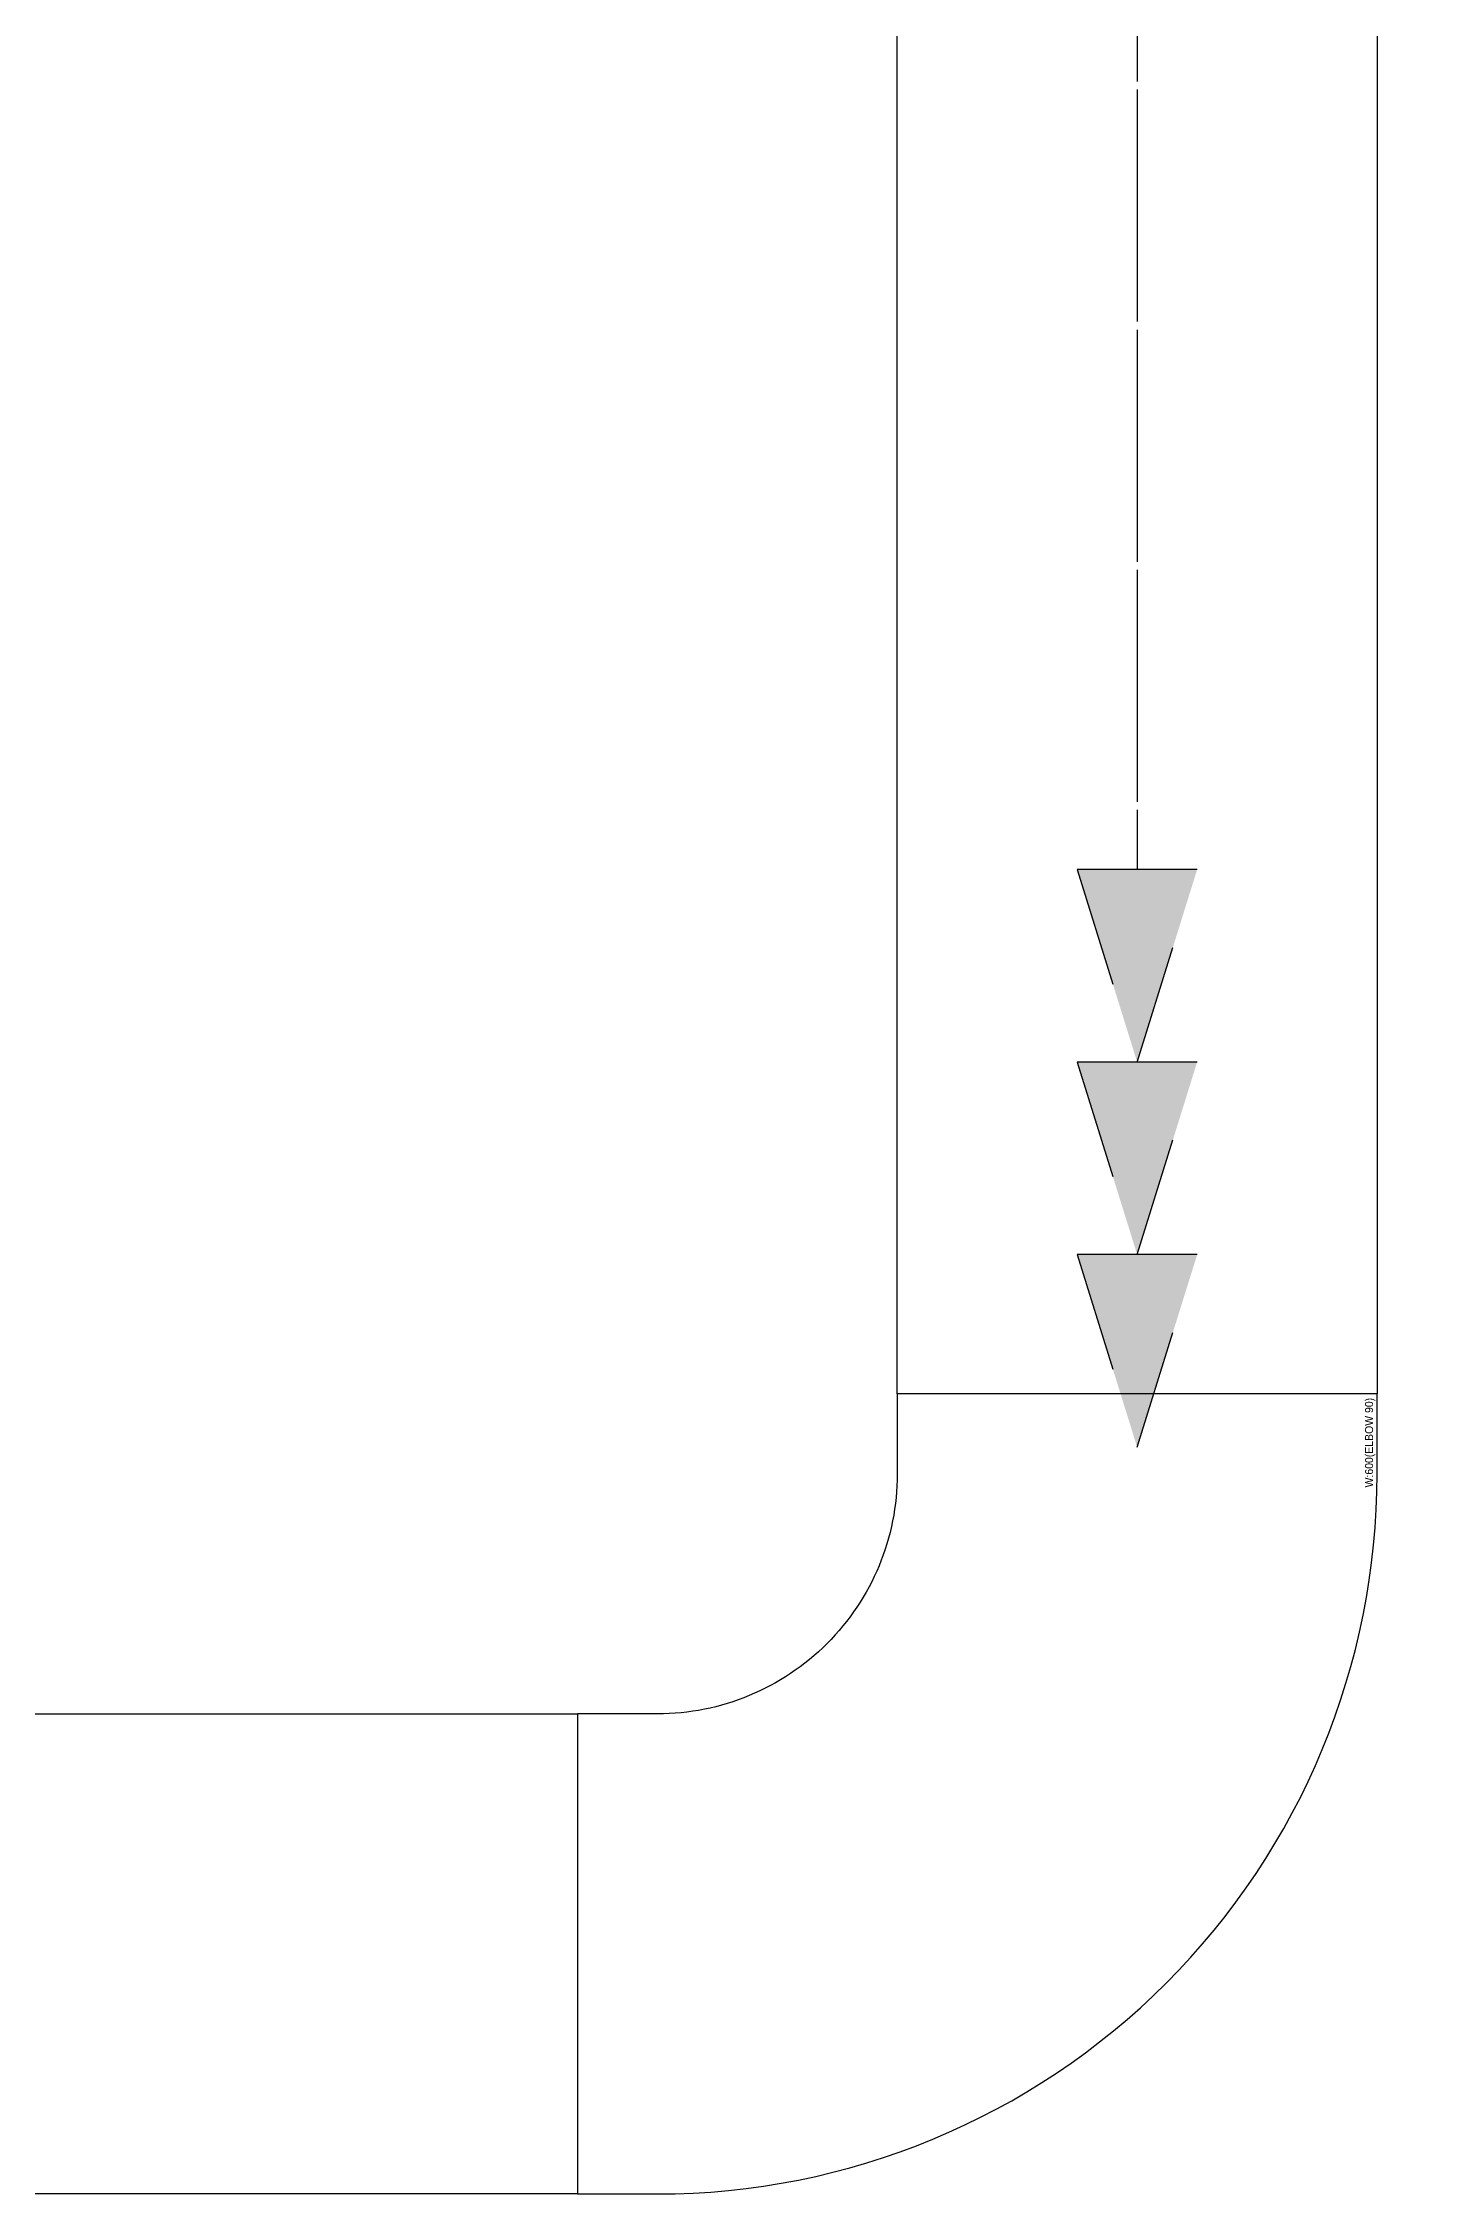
# Model space of a CAD drawing. Header units: millimetres. Extents: x 88028 to 500787, y -530175 to 1035835.
# Drawn here: x 143785 to 145504, y -79345 to -76657 of the extents above; entities that cross this region are included whole.
import ezdxf
from ezdxf.enums import TextEntityAlignment as Align

# ---------------------------------------------------------------- set-up
doc = ezdxf.new("R2010")
doc.units = ezdxf.units.MM
doc.header["$LTSCALE"] = 150
doc.linetypes.add('D1', pattern=[3, 1, -1, 1])
doc.layers.add('-----00 LV_CABLE', color=2, linetype='Continuous')
doc.layers.add('-----26 Electrical Cable Tray_건물(일반)', color=20, linetype='Continuous')
doc.styles.get("Standard").update_dxf_attribs({"font": ''})
doc.styles.get('Standard').set_extended_font_data('Dotum')

# ---------------------------------------------------------------- blocks, each defined once
blk = doc.blocks.new('*U8')
at = {"color": 0}
blk.add_lwpolyline([(0, 0), (-100, 0, -0.414214), (-400, 300), (-400, 400), (-1000, 400), (-1000, 300, 0.414214), (-100, -600), (0, -600)], format="xyb", close=True, dxfattribs=at)
blk.add_text('W:600(ELBOW 90)', height=10, dxfattribs=at).set_placement((-5, -590), align=Align.MIDDLE_RIGHT)
blk = doc.blocks.new('22')
at = {"linetype": 'D1'}
h = blk.add_hatch(color=0, dxfattribs=at)
h.dxf.hatch_style = 1
h.paths.add_polyline_path([(0, 0), (-240.6, 75), (-240.6, -75)])
at = {"color": 0, "linetype": 'D1'}
blk.add_lwpolyline([(-240.6, -75), (0, 0), (-240.6, 75)], close=True, dxfattribs=at)

msp = doc.modelspace()

# ---------------------------------------------------------------- linework, layer by layer
at = {"layer": '-----00 LV_CABLE', "linetype": 'D1'}
for points in [[(144853.6, -75055), (144853.6, -75055, -0.414214), (145153.6, -75355), (145153.6, -77689.7)], [(144108.6, -75515), (144853.6, -75515, -0.414214), (145153.6, -75815), (145153.6, -77689.7)], [(145503.6, -75955), (145453.6, -75955, 0.414214), (145153.6, -76255), (145153.6, -77689.7)]]:
    msp.add_lwpolyline(points, format="xyb", dxfattribs=at)
at = {"layer": '-----26 Electrical Cable Tray_건물(일반)', "elevation": 0}
msp.add_lwpolyline([(144853.6, -74795), (145453.6, -74795), (145453.6, -78345), (144853.6, -78345)], close=True, dxfattribs=at)
at = {"layer": '-----26 Electrical Cable Tray_건물(일반)'}
msp.add_lwpolyline([(126853.6, -79345), (126853.6, -78745), (144453.6, -78745), (144453.6, -79345)], close=True, dxfattribs=at)

# ---------------------------------------------------------------- block references
at = {"layer": '-----00 LV_CABLE', "linetype": 'D1', "rotation": 270}
for p in [(145153.6, -77930.3), (145153.6, -78170.9), (145153.6, -78411.6)]:
    msp.add_blockref('22', p, dxfattribs=at)
at = {"layer": '-----26 Electrical Cable Tray_건물(일반)', "rotation": 90}
msp.add_blockref('*U8', (144853.6, -78345), dxfattribs=at)

doc.saveas('drawing.dxf')
